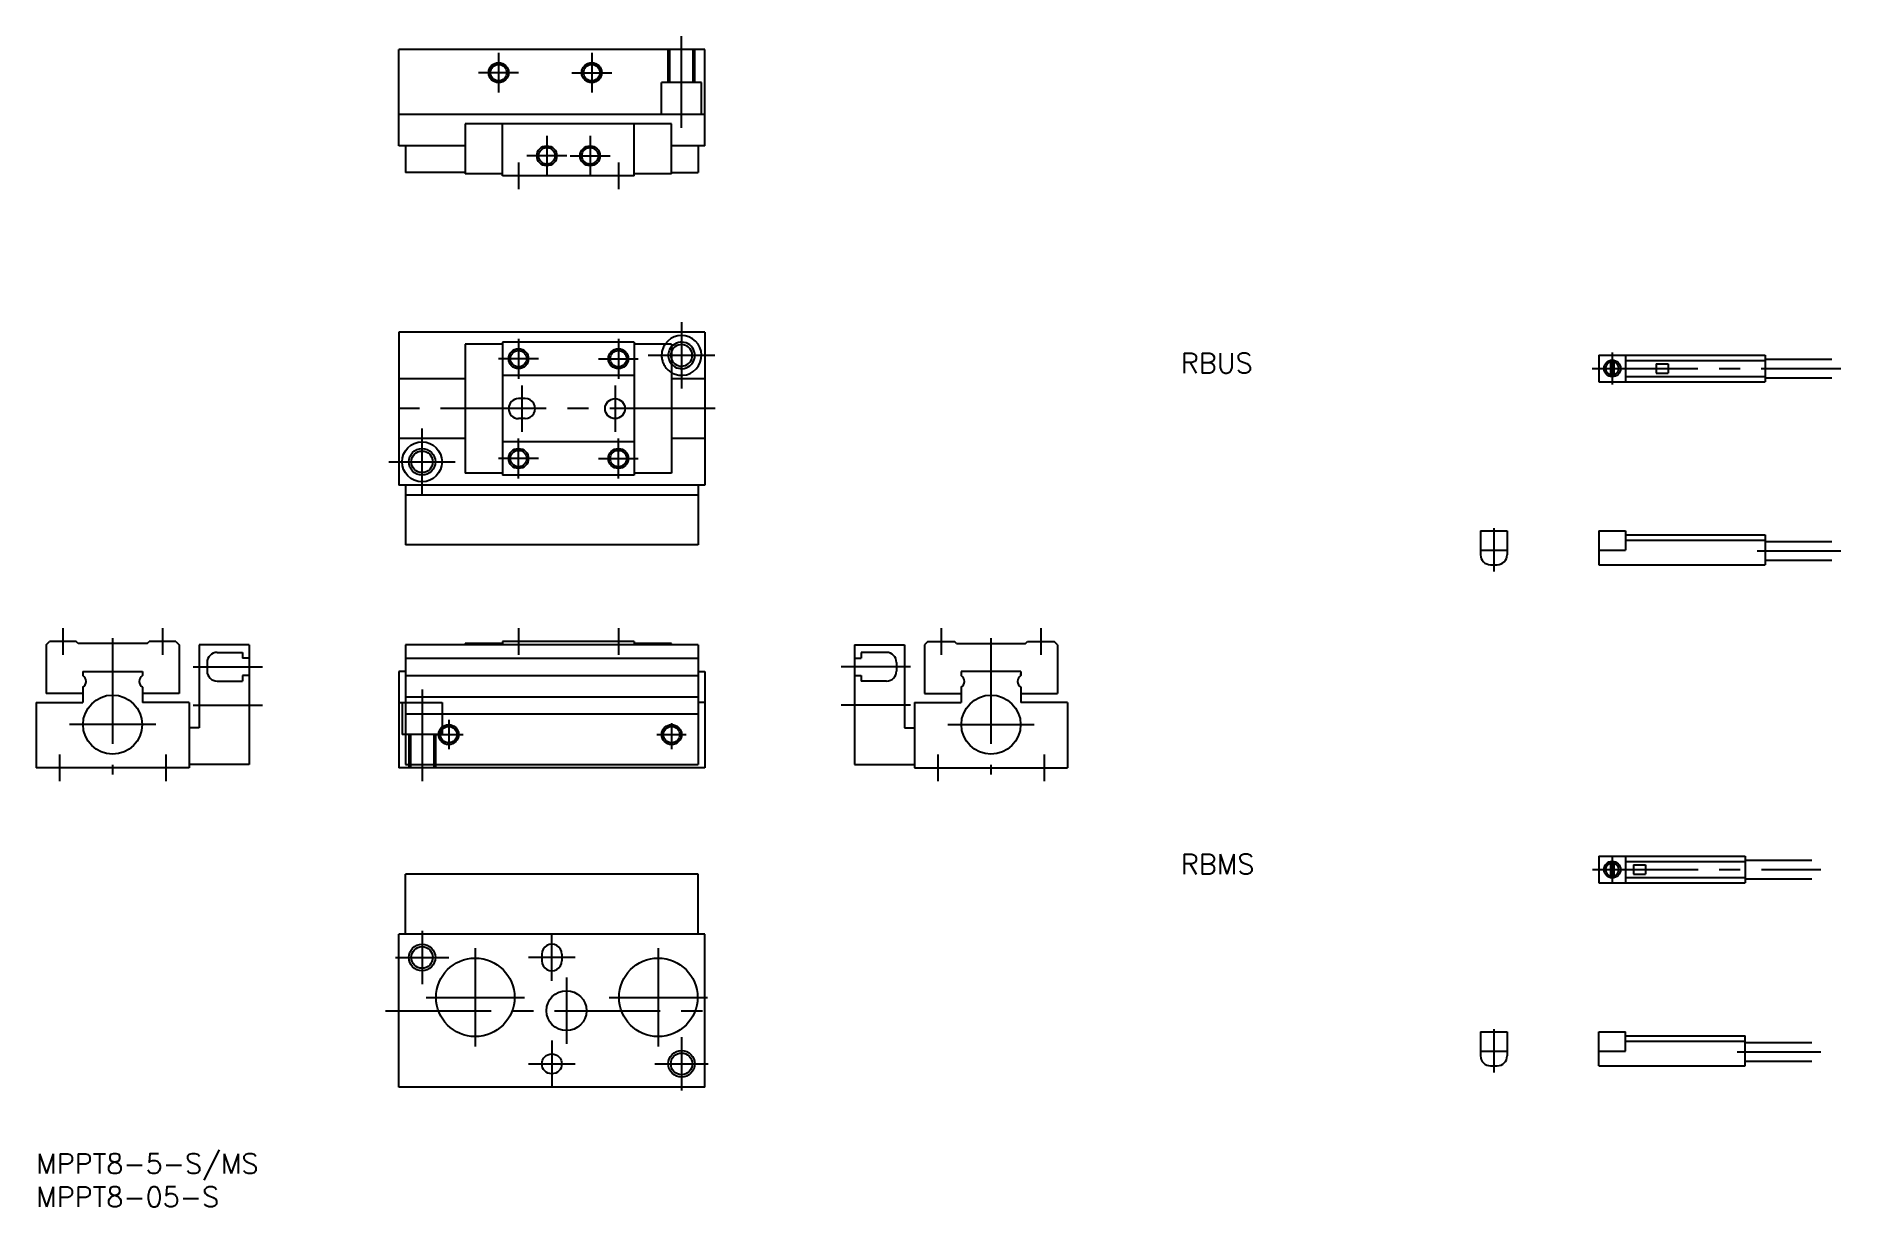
# Model space of a CAD drawing. Extents: x 0 to 271, y -8 to 168.
import ezdxf

# ---------------------------------------------------------------- set-up
doc = ezdxf.new("R2010")
doc.units = 0
doc.header["$LTSCALE"] = 0.5
doc.linetypes.add('CENTER', pattern=[50.8, 31.75, -6.35, 6.35, -6.35])
doc.linetypes.add('DASHED', pattern=[19.05, 12.7, -6.35])
for name, color, linetype in [('MSM_CENTER', 1, 'CENTER'), ('MSM_CONTINUOUS', 7, 'CONTINUOUS'), ('MSM_DASHED', 4, 'DASHED'), ('MSM_NARROW', 5, 'CONTINUOUS'), ('MSM_PART_NUMBER', 7, 'CONTINUOUS')]:
    doc.layers.add(name, color=color, linetype=linetype)
doc.styles.get("Standard").update_dxf_attribs({"font": 'txt.shx', "height": 3, "bigfont": 'bigfont.shx'})

# ---------------------------------------------------------------- blocks, each defined once
blk = doc.blocks.new('*U2')
at = {"layer": 'MSM_PART_NUMBER'}
blk.add_text('MPPT8-5-S/MS', height=3, dxfattribs=at).set_placement((0, -3))
blk = doc.blocks.new('*U3')
at = {"layer": 'MSM_PART_NUMBER'}
blk.add_text('MPPT8-05-S', height=3, dxfattribs=at).set_placement((0, -8))
blk = doc.blocks.new('*U5')
at = {"layer": 'MSM_PART_NUMBER'}
blk.add_text('RBMS', height=3, dxfattribs=at).set_placement((172.022084, 42.016327))
blk = doc.blocks.new('*U6')
at = {"layer": 'MSM_PART_NUMBER'}
blk.add_text('RBUS', height=3, dxfattribs=at).set_placement((172.022083, 117.344336))

msp = doc.modelspace()

# ---------------------------------------------------------------- linework, layer by layer
at = {"layer": 'MSM_CENTER'}
for p, q in [((69.5, 165.5), (69.5, 159.5)), ((83.5, 165.5), (83.5, 159.5)), ((97, 154.2), (97, 168)), ((72.5, 162.5), (66.5, 162.5)), ((80.5, 162.5), (86.5, 162.5)), ((76.75, 153), (76.75, 147)), ((83.25, 153), (83.25, 147)), ((79.75, 150), (73.75, 150)), ((80.25, 150), (86.25, 150)), ((72.5, 149), (72.5, 145)), ((87.5, 149), (87.5, 145)), ((97, 124.99998), (97, 115)), ((72.5, 122.5), (72.5, 116.5)), ((87.5, 122.5), (87.5, 116.5)), ((75.5, 119.5), (69.5, 119.5)), ((84.5, 119.5), (90.5, 119.5)), ((102, 120), (92, 120)), ((236.857806, 120.437692), (236.857806, 115.637692)), ((233.857803, 118.037692), (271.221492, 118.037692)), ((73, 115.5), (73, 108.5)), ((87, 115.5), (87, 108.5)), ((102.071106, 112), (52.43793, 112)), ((58, 99), (58, 109)), ((72.5, 101.5), (72.5, 107.5)), ((87.5, 101.5), (87.5, 107.5)), ((53, 104), (63, 104)), ((75.5, 104.5), (69.5, 104.5)), ((84.5, 104.5), (90.5, 104.5)), ((219.064393, 94.037692), (219.064393, 87.537692)), ((258.627688, 90.63769), (271.221492, 90.63769)), ((4, 79), (4, 75)), ((19, 79), (19, 75)), ((72.5, 79), (72.5, 75)), ((87.5, 79), (87.5, 75)), ((136, 79), (136, 75)), ((151, 79), (151, 75)), ((11.5, 77.486794), (11.5, 56.993584)), ((143.5, 77.486794), (143.5, 56.993584)), ((23.60001, 73.20002), (34, 73.20002)), ((131.39999, 73.20002), (121, 73.20002)), ((58, 69.800003), (58, 56)), ((23.60001, 67.400017), (34, 67.400017)), ((62, 65.2), (62, 60.8)), ((131.39999, 67.400017), (121, 67.400017)), ((18, 64.5), (5, 64.5)), ((59.8, 63), (64.2, 63)), ((93.3, 63), (97.7, 63)), ((95.5, 64.7), (95.5, 60.8)), ((137, 64.5), (150, 64.5)), ((3.5, 60), (3.5, 56)), ((19.5, 60), (19.5, 56)), ((135.5, 60), (135.5, 56)), ((151.5, 60), (151.5, 56)), ((236.857806, 44.709683), (236.857806, 40.709683)), ((233.879583, 42.709683), (268.221492, 42.709683)), ((58, 33.5), (58, 25.5)), ((77.5, 26), (77.5, 33)), ((66, 30.900002), (66, 16.1)), ((93.5, 30.900002), (93.5, 16.1)), ((54, 29.5), (62, 29.5)), ((81, 29.5), (74, 29.5)), ((79.699997, 26.5), (79.699997, 16.5)), ((58.600006, 23.5), (73.399994, 23.5)), ((86.100006, 23.5), (100.899994, 23.5)), ((52.5, 21.5), (102.5, 21.5)), ((77.5, 17), (77.5, 10)), ((97, 17.5), (97, 9.5)), ((219.064393, 18.709683), (219.064393, 12.209683)), ((255.627688, 15.309693), (268.221492, 15.309693)), ((74, 13.5), (81, 13.5)), ((93, 13.5), (101, 13.5))]:
    msp.add_line(p, q, dxfattribs=at)
at = {"layer": 'MSM_CONTINUOUS'}
for p, q in [((54.5, 151.5), (54.5, 166)), ((100.5, 166), (54.5, 166)), ((100.5, 151.5), (100.5, 166)), ((100.500031, 156.2), (54.5, 156.2)), ((64.5, 154.8), (64.5, 147.3)), ((95.5, 154.8), (64.500005, 154.8)), ((70.1, 147), (70.1, 154.8)), ((89.9, 147), (89.9, 154.8)), ((95.5, 147.3), (95.5, 154.8)), ((64.5, 151.5), (54.5, 151.5)), ((55.5, 151.5), (55.5, 147.5)), ((100.5, 151.5), (95.5, 151.5)), ((99.5, 151.5), (99.5, 147.5)), ((64.5, 147.5), (55.5, 147.5)), ((70.1, 147.3), (64.5, 147.3)), ((89.9, 147), (70.1, 147)), ((95.5, 147.3), (89.9, 147.3)), ((95.5, 147.5), (99.5, 147.5)), ((54.5, 123.5), (54.5, 100.5)), ((100.5, 123.5), (54.5, 123.5)), ((100.5, 123.5), (100.5, 100.5)), ((64.5, 121.70001), (64.5, 102.3)), ((70.1, 121.70001), (64.5, 121.70001)), ((70.1, 122), (70.1, 102)), ((89.9, 122), (70.1, 122)), ((89.9, 122), (89.9, 102)), ((95.5, 121.70001), (89.9, 121.70001)), ((95.5, 121.70001), (95.5, 102.3)), ((234.857806, 120.037692), (259.857806, 120.037692)), ((234.857806, 120.037692), (234.857806, 116.037692)), ((238.857798, 120.037692), (238.857798, 116.037692)), ((259.857806, 120.037692), (259.857806, 116.037692)), ((259.857806, 119.437682), (269.857806, 119.437682)), ((89.9, 117.00002), (70.1, 117.00002)), ((236.607806, 119.262442), (236.607806, 116.812942)), ((237.107806, 119.262442), (237.107806, 116.812942)), ((238.857798, 119.237692), (259.857806, 119.237692)), ((238.857798, 116.837682), (259.857806, 116.837682)), ((243.457805, 118.737692), (243.457805, 117.337682)), ((243.457805, 118.737692), (245.257808, 118.737692)), ((243.457805, 117.337682), (245.257808, 117.337682)), ((245.257808, 118.737692), (245.257808, 117.337682)), ((259.857806, 116.637692), (269.857806, 116.637692)), ((64.5, 116.5), (54.5, 116.5)), ((100.5, 116.5), (95.5, 116.5)), ((234.857806, 116.037692), (259.857806, 116.037692)), ((73.5, 113.5), (72.5, 113.5)), ((73.5, 110.5), (72.5, 110.5)), ((64.5, 107.5), (54.5, 107.5)), ((89.9, 107.00002), (70.1, 107.00002)), ((100.5, 107.5), (95.5, 107.5)), ((100.5, 100.5), (54.5, 100.5)), ((55.5, 100.5), (55.5, 91.5)), ((70.1, 102.3), (64.5, 102.3)), ((89.9, 102), (70.1, 102)), ((95.5, 102.3), (89.9, 102.3)), ((99.5, 100.5), (99.5, 91.5)), ((99.5, 99), (55.5, 99)), ((217.064393, 93.63769), (221.064393, 93.63769)), ((217.064393, 93.63769), (217.064393, 90.037692)), ((221.064393, 93.63769), (221.064393, 90.037692)), ((234.857806, 93.63769), (234.857806, 88.537692)), ((234.857806, 93.63769), (238.857798, 93.63769)), ((238.857798, 93.63769), (238.857798, 90.737697)), ((238.857798, 93.037692), (259.857806, 93.037692)), ((238.857798, 92.237697), (259.857806, 92.237697)), ((259.857806, 93.037692), (259.857806, 88.537692)), ((99.5, 91.5), (55.5, 91.5)), ((217.064393, 90.737697), (221.064393, 90.737697)), ((234.857806, 90.737697), (238.857798, 90.737697)), ((259.857806, 92.037692), (269.857806, 92.037692)), ((218.564393, 88.537692), (219.564393, 88.537692)), ((234.857806, 88.537692), (259.857806, 88.537692)), ((259.857806, 89.237697), (269.857806, 89.237697)), ((1.5, 76.5), (2, 77)), ((1.5, 76.5), (1.5, 69.2)), ((6, 77), (2, 77)), ((6.29999, 76.700012), (6, 77.000008)), ((16.70001, 76.700005), (6.29999, 76.700005)), ((16.7, 76.70002), (17, 77.000008)), ((21, 77), (17, 77)), ((21, 77), (21.5, 76.5)), ((21.5, 76.5), (21.5, 69.199997)), ((24.5, 76.5), (24.5, 64.000008)), ((32, 76.5), (24.5, 76.5)), ((32, 76.5), (32, 58.5)), ((99.5, 76.500008), (55.499999, 76.500008)), ((55.5, 76.500008), (55.5, 58.5)), ((64.5, 76.500008), (64.5, 76.700005)), ((70.1, 76.700005), (64.5, 76.700005)), ((70.1, 77), (70.1, 76.500008)), ((89.9, 77), (70.1, 77)), ((89.9, 77), (89.9, 76.500008)), ((95.5, 76.700005), (89.9, 76.700005)), ((95.5, 76.500008), (95.5, 76.700005)), ((99.5, 76.500008), (99.5, 58.5)), ((123, 76.5), (123, 58.5)), ((123, 76.5), (130.5, 76.5)), ((130.5, 76.5), (130.5, 64.000008)), ((134, 77), (133.5, 76.5)), ((133.5, 76.5), (133.5, 69.199997)), ((134, 77), (138, 77)), ((138.3, 76.70002), (138, 77.000008)), ((138.29999, 76.700005), (148.70001, 76.700005)), ((148.70001, 76.700012), (149, 77.000008)), ((149, 77), (153, 77)), ((153.5, 76.5), (153, 77)), ((153.5, 76.5), (153.5, 69.2)), ((25.69998, 73.850029), (25.69998, 72.550011)), ((27.19998, 75.350029), (30.99997, 75.350029)), ((30.99997, 75.350029), (30.99997, 74.500023)), ((31.99997, 74.500023), (30.99997, 74.500023)), ((55.5, 74.500023), (99.5, 74.500023)), ((123.00003, 74.500023), (124.00003, 74.500023)), ((127.80002, 75.350029), (124.00003, 75.350029)), ((124.00003, 75.350029), (124.00003, 74.500023)), ((129.30002, 73.850029), (129.30002, 72.550011)), ((7, 72.5), (7, 71.866028)), ((7, 72.5), (16, 72.5)), ((16, 72.5), (16, 71.866028)), ((27.19998, 71.050011), (30.99997, 71.050011)), ((31.99997, 71.900017), (30.99997, 71.900017)), ((30.99997, 71.900017), (30.99997, 71.050011)), ((54.5, 72.5), (54.5, 58)), ((55.5, 72.5), (54.5, 72.5)), ((55.5, 71.900017), (99.5, 71.900017)), ((99.5, 72.5), (100.5, 72.5)), ((100.5, 72.5), (100.5, 58)), ((123.00003, 71.900017), (124.00003, 71.900017)), ((124.00003, 71.900017), (124.00003, 71.050011)), ((127.80002, 71.050011), (124.00003, 71.050011)), ((148, 72.5), (139, 72.5)), ((139, 72.5), (139, 71.866028)), ((148, 72.5), (148, 71.866028)), ((7, 69.2), (1.5, 69.2)), ((7, 70.13398), (7, 67.8)), ((16, 70.133972), (16, 67.800003)), ((21.5, 69.199997), (16, 69.199997)), ((55.5, 68.70002), (99.5, 68.70002)), ((133.5, 69.199997), (139, 69.199997)), ((139, 70.133972), (139, 67.800003)), ((148, 70.13398), (148, 67.8)), ((148, 69.2), (153.5, 69.2)), ((0, 67.8), (0, 58)), ((0, 67.8), (7, 67.8)), ((23, 67.800003), (16, 67.800003)), ((23, 67.800003), (23, 58)), ((54.5, 67.800003), (55.5, 67.800003)), ((55.5, 66.100014), (99.5, 66.100014)), ((100.500031, 67.800003), (99.5, 67.800003)), ((132, 67.800003), (139, 67.800003)), ((132, 67.800003), (132, 58)), ((155, 67.8), (148, 67.8)), ((155, 67.8), (155, 58)), ((24.49997, 64.000008), (23, 64.000008)), ((130.50003, 64.000008), (132, 64.000008)), ((23, 58), (0, 58)), ((32, 58.5), (23, 58.5)), ((100.5, 58), (54.5, 58)), ((55.499999, 58.5), (99.5, 58.5)), ((123, 58.5), (132, 58.5)), ((132, 58), (155, 58)), ((234.857806, 44.709683), (256.857806, 44.709683)), ((234.857806, 44.709683), (234.857806, 40.709683)), ((236.607806, 43.934433), (236.607806, 41.484933)), ((237.107806, 43.934433), (237.107806, 41.484933)), ((238.857814, 44.709683), (238.857814, 40.709683)), ((238.857814, 43.909683), (256.857806, 43.909683)), ((240.057803, 43.409683), (241.857806, 43.409683)), ((240.057803, 43.409683), (240.057803, 42.009683)), ((241.857806, 43.409683), (241.857806, 42.009683)), ((256.857806, 44.709683), (256.857806, 40.709683)), ((256.857806, 44.109683), (266.857814, 44.109683)), ((55.5, 33), (55.5, 42)), ((99.5, 42), (55.5, 42)), ((99.5, 33), (99.5, 42)), ((234.857806, 40.709683), (256.857806, 40.709683)), ((238.857814, 41.509683), (256.857806, 41.509683)), ((240.057803, 42.009683), (241.857806, 42.009683)), ((256.857806, 41.309683), (266.857814, 41.309683)), ((54.5, 10), (54.5, 33)), ((100.5, 33), (54.5, 33)), ((100.5, 10), (100.5, 33)), ((76, 30), (76, 29)), ((79, 30), (79, 29)), ((217.064393, 18.309693), (221.064393, 18.309693)), ((217.064393, 18.309693), (217.064393, 14.709683)), ((221.064393, 18.309693), (221.064393, 14.709683)), ((234.857806, 13.209683), (234.857806, 18.309693)), ((234.857806, 18.309693), (238.857814, 18.309693)), ((238.857814, 15.409683), (238.857814, 18.309693)), ((238.857814, 17.709683), (256.857806, 17.709683)), ((238.857814, 16.909693), (256.857806, 16.909693)), ((256.857806, 13.209683), (256.857806, 17.709683)), ((256.857806, 16.709683), (266.857814, 16.709683)), ((217.064393, 15.409683), (221.064393, 15.409683)), ((234.857806, 15.409683), (238.857814, 15.409683)), ((256.857806, 13.909693), (266.857814, 13.909693)), ((218.564393, 13.209683), (219.564393, 13.209683)), ((234.857806, 13.209683), (256.857806, 13.209683)), ((100.5, 10), (54.5, 10))]:
    msp.add_line(p, q, dxfattribs=at)
for centre, radius in [((69.5, 162.5), 1.2295), ((83.5, 162.5), 1.2295), ((76.75, 150), 1.2295), ((83.25, 150), 1.2295), ((72.5, 119.5), 1.2295), ((87.5, 119.5), 1.2295), ((236.857806, 118.037692), 1.25), ((87, 112), 1.5), ((58, 104), 3), ((58, 104), 1.621), ((72.5, 104.5), 1.2295), ((87.5, 104.5), 1.2295), ((11.5, 64.5), 4.45), ((143.5, 64.5), 4.45), ((62, 63), 1.2295), ((95.5, 63), 1.2295), ((236.857806, 42.709683), 1.25), ((58, 29.5), 1.621), ((66, 23.5), 5.9), ((93.5, 23.5), 5.9), ((79.699997, 21.5), 3), ((77.5, 13.5), 1.5), ((97, 13.5), 1.621)]:
    msp.add_circle(centre, radius, dxfattribs=at)
for centre, radius, start, end in [((97, 120), 3, 240, 145.48166), ((97, 120), 1.621, 202.27809545, 157.72190455), ((236.857806, 118.037692), 1, 104.47752, 255.52249), ((236.857806, 118.037692), 1, 284.47751, 75.522488), ((72.5, 112), 1.5, 90.000003, 270), ((73.5, 112), 1.5, 270, 90.000003), ((218.564393, 90.037692), 1.5, 179.99999, 270), ((219.564393, 90.037692), 1.5, 270, 0), ((27.19998, 73.850029), 1.5, 90.000003, 180.00001), ((127.80002, 73.850029), 1.5, 359.99999, 89.999997), ((6.5, 71), 0.999998, 300.00152, 60.000432), ((7.34256, 70.839226), 1.2, 99.579329, 100.73281), ((16.5, 71), 1.000004, 120.00211, 240.00165), ((27.19998, 72.550011), 1.5, 180.00001, 270), ((127.80002, 72.550011), 1.5, 270, 359.99999), ((138.5, 71), 1.000004, 299.99835, 59.99789), ((148.5, 71), 0.999998, 119.999568, 239.99848), ((147.65744, 70.839226), 1.2, 79.26719, 80.420671), ((236.857806, 42.709683), 1, 104.47751, 255.52249), ((236.857806, 42.709683), 1, 284.47751, 75.522488), ((77.5, 30), 1.5, 0, 180.000005), ((77.5, 29), 1.5, 180.000005, 0.00001), ((218.564393, 14.709683), 1.5, 179.99999, 270), ((219.564393, 14.709683), 1.5, 270, 0)]:
    msp.add_arc(centre, radius, start, end, dxfattribs=at)
at = {"layer": 'MSM_DASHED'}
for p, q in [((95, 161), (95, 166)), ((95.25, 161), (95.25, 166)), ((98.75, 161), (98.75, 166)), ((99, 161), (99, 166)), ((94, 156.2), (94, 161)), ((100, 161), (94, 161)), ((100, 156.2), (100, 161)), ((55, 67.800003), (55, 63)), ((55.5, 67.800003), (61, 67.800003)), ((61, 67.800003), (61, 63)), ((61, 63), (55, 63)), ((56, 63), (56, 58)), ((56.25, 63), (56.25, 58)), ((59.75, 63), (59.75, 58)), ((60, 63), (60, 58))]:
    msp.add_line(p, q, dxfattribs=at)
for centre, radius, start, end in [((97, 120), 3, 145.48166, 240), ((97, 119.99999), 2, 138.59037789, 221.40962211), ((97, 119.99999), 1.621, 157.72190455, 202.27809545)]:
    msp.add_arc(centre, radius, start, end, dxfattribs=at)
at = {"layer": 'MSM_NARROW'}
for centre, radius in [((69.5, 162.5), 1.5), ((83.5, 162.5), 1.5), ((76.75, 150), 1.5), ((83.25, 150), 1.5), ((72.5, 119.5), 1.5), ((87.5, 119.5), 1.5), ((58, 104), 2), ((72.5, 104.5), 1.5), ((87.5, 104.5), 1.5), ((62, 63), 1.5), ((95.5, 63), 1.5), ((58, 29.5), 2), ((97, 13.5), 2)]:
    msp.add_circle(centre, radius, dxfattribs=at)
msp.add_arc((97, 120), 2, 221.40962211, 138.59037789, dxfattribs=at)

# ---------------------------------------------------------------- block references
at = {"layer": 'MSM_CONTINUOUS'}
for name in ['*U6', '*U5', '*U2', '*U3']:
    msp.add_blockref(name, (0, 0), dxfattribs=at)

doc.saveas('drawing.dxf')
